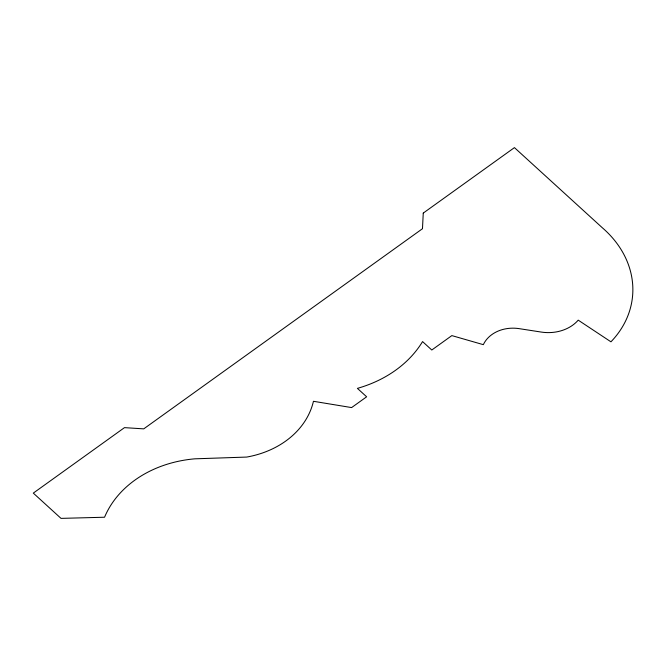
<?xml version="1.0" encoding="UTF-8"?>
<svg xmlns="http://www.w3.org/2000/svg" width="666" height="666" viewBox="0 0 666 666"><rect width="100%" height="100%" fill="white"/><g stroke="black" fill="none" stroke-linecap="round" stroke-linejoin="round"><path stroke-width="1" d="M423.26 213.087L422.477 228.713L143.739 428.862L124.475 427.639L33.3 493.115L61.014 518.381L104.554 517.232A112.163 90.851 5.1 0 1 194.863 458.824L246.711 457.067A90.884 73.618 5.1 0 0 313.445 401.29L351.606 407.584L366.641 396.794L357.401 388.37A120.862 97.902 5.1 0 0 422.56 341.583L431.793 350.008L451.848 335.606L483.333 344.663A32.942 26.682 5.1 0 1 518.897 328.604L541.192 332.059A37.962 30.753 5.1 0 0 578.221 320.146L610.947 341.816A107.634 87.188 5.1 0 0 602.197 227.647L514.435 147.619L423.26 213.087"/></g></svg>
